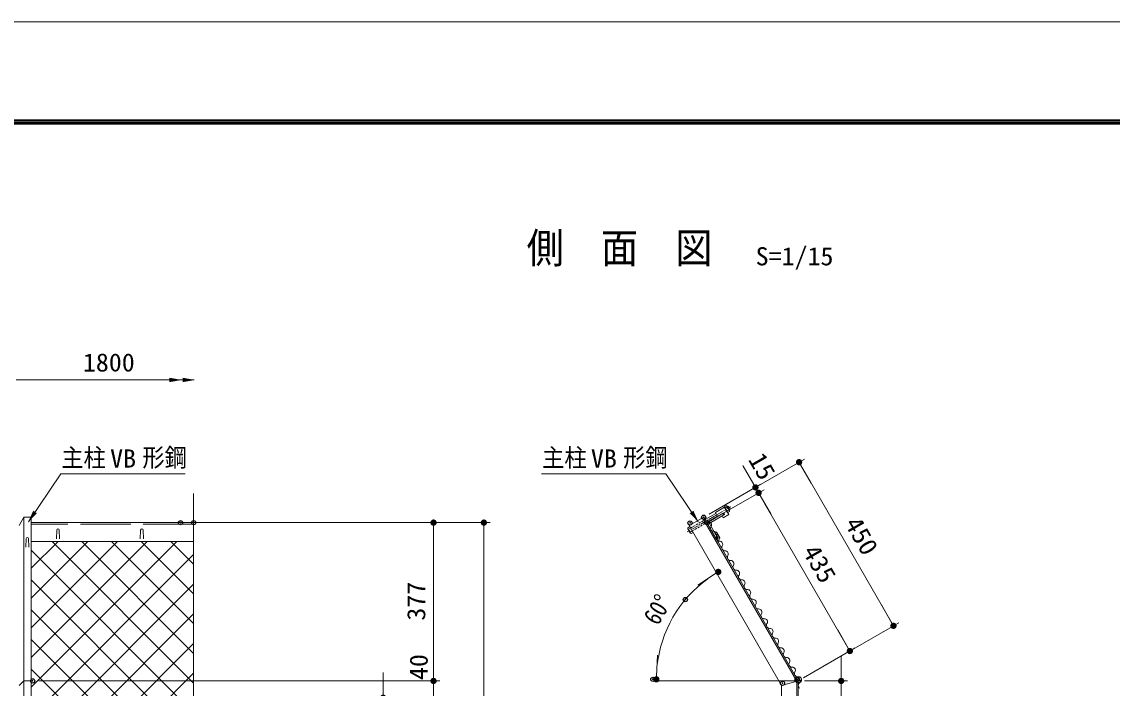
# Model space of a CAD drawing. Units: millimetres at full size. Extents: x -4455 to 4455, y -3150 to 3150.
# Drawn here: x -1412 to 1187, y 1563 to 3150 of the extents above; entities that cross this region are included whole.
import ezdxf
from ezdxf.enums import TextEntityAlignment as Align

# ---------------------------------------------------------------- set-up
doc = ezdxf.new("R2010")
doc.units = ezdxf.units.MM
doc.header["$LTSCALE"] = 20
doc.header["$PDMODE"] = 32
doc.header["$PDSIZE"] = 10
for name, pattern in [('DASHED', [7.5, 6, -1.5]), ('USER2', [0.375, 0.25, -0.125]), ('USER3', [1.125, 0.75, -0.125, 0.125, -0.125])]:
    doc.linetypes.add(name, pattern=pattern)
for name, color, linetype, lineweight in [('0-1_0', 3, 'Continuous', 18), ('0-2_1部材', 3, 'Continuous', 18), ('0-3_8部品', 3, 'Continuous', 18), ('0-4_5寸法', 1, 'Continuous', 18), ('0-5_SUNPOU', 1, 'Continuous', 18), ('0-8_2網', 4, 'Continuous', 18), ('0-9_AMI', 3, 'Continuous', 18), ('0-B_6文字', 3, 'Continuous', 18), ('1-0_D-TTL', 7, 'Continuous', 18)]:
    doc.layers.add(name, color=color, linetype=linetype, lineweight=lineweight)
doc.layers.add('0-6_DEFPOINTS', color=7, linetype='Continuous')
doc.styles.add('ＭＳ ゴシック', font='')
doc.styles.get('ＭＳ ゴシック').set_extended_font_data('MS Gothic')

# ---------------------------------------------------------------- blocks, each defined once
blk = doc.blocks.new('M1')
at = {"layer": '0-5_SUNPOU'}
blk.add_line((-5, 0), (-38.58, 0), dxfattribs=at)
for points in [[(0, 0), (-5, 0), (-4.96, 0.63)], [(0, 0), (-4.96, -0.63), (-5, 0)], [(0, 0), (-4.96, 0.63), (-4.84, 1.24)], [(0, 0), (-4.84, -1.24), (-4.96, -0.63)], [(0, 0), (-4.84, 1.24), (-4.65, 1.84)], [(0, 0), (-4.65, -1.84), (-4.84, -1.24)], [(0, 0), (-4.65, 1.84), (-4.38, 2.41)], [(0, 0), (-4.38, -2.41), (-4.65, -1.84)], [(0, 0), (-4.38, 2.41), (-4.05, 2.94)], [(0, 0), (-4.05, -2.94), (-4.38, -2.41)], [(0, 0), (-4.05, 2.94), (-3.64, 3.42)], [(0, 0), (-3.64, -3.42), (-4.05, -2.94)], [(0, 0), (-3.64, 3.42), (-3.19, 3.85)], [(0, 0), (-3.19, -3.85), (-3.64, -3.42)], [(0, 0), (-3.19, 3.85), (-2.68, 4.22)], [(0, 0), (-2.68, -4.22), (-3.19, -3.85)], [(0, 0), (-2.68, 4.22), (-2.13, 4.52)], [(0, 0), (-2.13, -4.52), (-2.68, -4.22)], [(0, 0), (-2.13, 4.52), (-1.55, 4.76)], [(0, 0), (-1.55, -4.76), (-2.13, -4.52)], [(0, 0), (-1.55, 4.76), (-0.94, 4.91)], [(0, 0), (-0.94, -4.91), (-1.55, -4.76)], [(0, 0), (-0.94, 4.91), (-0.31, 4.99)], [(0, 0), (-0.31, -4.99), (-0.94, -4.91)], [(0, 0), (-0.31, 4.99), (0.31, 4.99)], [(0, 0), (0.31, -4.99), (-0.31, -4.99)], [(0, 0), (0.31, 4.99), (0.94, 4.91)], [(0, 0), (0.94, 4.91), (1.55, 4.76)], [(0, 0), (1.55, 4.76), (2.13, 4.52)], [(0, 0), (2.13, 4.52), (2.68, 4.22)], [(0, 0), (2.68, 4.22), (3.19, 3.85)], [(0, 0), (3.19, 3.85), (3.64, 3.42)], [(0, 0), (3.64, 3.42), (4.05, 2.94)], [(0, 0), (4.05, 2.94), (4.38, 2.41)], [(0, 0), (4.38, 2.41), (4.65, 1.84)], [(0, 0), (4.65, 1.84), (4.84, 1.24)], [(0, 0), (4.84, 1.24), (4.96, 0.63)], [(0, 0), (4.96, 0.63), (5, 0)], [(0, 0), (0.94, -4.91), (0.31, -4.99)], [(0, 0), (1.55, -4.76), (0.94, -4.91)], [(0, 0), (2.13, -4.52), (1.55, -4.76)], [(0, 0), (2.68, -4.22), (2.13, -4.52)], [(0, 0), (3.19, -3.85), (2.68, -4.22)], [(0, 0), (3.64, -3.42), (3.19, -3.85)], [(0, 0), (4.05, -2.94), (3.64, -3.42)], [(0, 0), (4.38, -2.41), (4.05, -2.94)], [(0, 0), (4.65, -1.84), (4.38, -2.41)], [(0, 0), (4.84, -1.24), (4.65, -1.84)], [(0, 0), (4.96, -0.63), (4.84, -1.24)], [(0, 0), (5, 0), (4.96, -0.63)]]:
    blk.add_solid(points, dxfattribs=at)
blk = doc.blocks.new('NAMIX5')
at = {"layer": '0-9_AMI'}
for centre, start, end in [((35.6, -200), 118.07249, 241.92751), ((-35.6, -66.7), 298.07249, 61.92751), ((35.6, -466.7), 118.07249, 241.92751), ((-35.6, -333.3), 298.07249, 61.92751), ((35.6, -733.3), 118.07249, 241.92751), ((-35.6, -600), 298.07249, 61.92751), ((35.6, -1000), 118.07249, 241.92751), ((-35.6, -866.7), 298.07249, 61.92751), ((35.6, -1266.7), 118.07249, 241.92751), ((-35.6, -1133.3), 298.07249, 61.92751)]:
    blk.add_arc(centre, 75.6, start, end, dxfattribs=at)
blk = doc.blocks.new('NAMIX13')
at = {"layer": '0-9_AMI'}
for centre, start, end in [((-71.1, -133.3), 298.07249, 61.92751), ((71.1, -400), 118.07249, 241.92751), ((71.1, -933.3), 118.07249, 241.92751), ((-71.1, -666.7), 298.07249, 61.92751), ((71.1, -1466.7), 118.07249, 241.92751), ((-71.1, -1200), 298.07249, 61.92751), ((71.1, -2000), 118.07249, 241.92751), ((-71.1, -1733.3), 298.07249, 61.92751), ((71.1, -2533.3), 118.07249, 241.92751), ((-71.1, -2266.7), 298.07249, 61.92751), ((71.1, -3066.7), 118.07249, 241.92751), ((-71.1, -2800), 298.07249, 61.92751), ((71.1, -3600), 118.07249, 241.92751), ((-71.1, -3333.3), 298.07249, 61.92751), ((71.1, -4133.3), 118.07249, 241.92751), ((-71.1, -3866.7), 298.07249, 61.92751), ((71.1, -4666.7), 118.07249, 241.92751), ((-71.1, -4400), 298.07249, 61.92751), ((71.1, -5200), 118.07249, 241.92751), ((-71.1, -4933.3), 298.07249, 61.92751), ((71.1, -5733.3), 118.07249, 241.92751), ((-71.1, -5466.7), 298.07249, 61.92751)]:
    blk.add_arc(centre, 151.1, start, end, dxfattribs=at)

msp = doc.modelspace()

# ---------------------------------------------------------------- linework, layer by layer
at = {"layer": '0-1_0'}
for p, q in [((-1402.24, 1899.04), (-1401.49, 1919.54)), ((-1394.74, 1899.04), (-1395.49, 1919.54))]:
    msp.add_line(p, q, dxfattribs=at)
msp.add_arc((-1398.49, 1919.54), 3, 0, 180, dxfattribs=at)
at = {"layer": '0-2_1部材', "color": 4}
msp.add_line((-1002.18, 661.82), (-1002.18, 2026.65), dxfattribs=at)
at = {"layer": '0-2_1部材', "color": 7}
for p, q in [((230.09, 1958.17), (259.1, 1974.92)), ((-1417.99, 1950.38), (-1406.49, 1970.38)), ((-1388.99, 1970.38), (-1406.49, 1970.38)), ((-1388.99, 1970.38), (-1388.99, -579.33)), ((-1002.18, 1957.67), (-1388.99, 1957.67)), ((178.59, 1950.38), (213.23, 1970.38)), ((398.23, 1569.95), (178.59, 1950.38)), ((434.73, 1579.73), (210.2, 1968.63)), ((438.23, 1580.67), (213.23, 1970.38)), ((243.23, 1918.42), (223.23, 1953.06)), ((245.2, 1923.01), (228.45, 1952.03)), ((243.57, 1934.6), (240.54, 1932.85)), ((240.54, 1932.85), (247.37, 1921.01)), ((243.57, 1934.6), (251.26, 1921.27)), ((-1002.18, 1912.67), (-1388.99, 1912.67)), ((243.23, 1918.42), (244.1, 1918.92)), ((245.03, 1915.3), (247.37, 1921.01)), ((247.24, 1911.47), (251.26, 1921.27)), ((-1417.99, 1569.95), (-1406.49, 1580.67)), ((-1406.49, 1580.67), (-1388.99, 1580.67)), ((398.23, 1569.95), (438.23, 1580.67)), ((398.23, 1569.95), (398.23, -579.33)), ((434.73, 1579.73), (434.73, -579.33)), ((438.23, 1580.67), (438.23, -579.33))]:
    msp.add_line(p, q, dxfattribs=at)
at = {"layer": '0-2_1部材'}
for p, q in [((-1406.49, 1970.38), (-1406.49, -579.33)), ((-1329.24, 1919.17), (-1328.49, 1939.67)), ((-1321.74, 1919.17), (-1322.49, 1939.67)), ((-1129.24, 1919.17), (-1128.49, 1939.67)), ((-1121.74, 1919.17), (-1122.49, 1939.67))]:
    msp.add_line(p, q, dxfattribs=at)
at = {"layer": '0-2_1部材', "color": 1, "linetype": 'DASHED'}
msp.add_line((-1002.18, 1953.67), (-1388.99, 1953.67), dxfattribs=at)
at = {"layer": '0-2_1部材', "color": 7}
msp.add_lwpolyline([(225.06, 1959.89), (259.7, 1979.89), (260.2, 1979.02)], dxfattribs=at)
for centre, radius, start, end in [((257.6, 1977.52), 3, 300, 30), ((227.56, 1955.56), 5, 120, 210), ((232.34, 1954.28), 4.5, 120, 210), ((242.6, 1921.51), 3, 300, 30)]:
    msp.add_arc(centre, radius, start, end, dxfattribs=at)
at = {"layer": '0-2_1部材'}
for centre in [(-1325.49, 1939.67), (-1125.49, 1939.67)]:
    msp.add_arc(centre, 3, 0, 180, dxfattribs=at)
at = {"layer": '0-3_8部品', "color": 1, "linetype": 'USER3'}
msp.add_line((277.59, 1995.35), (173.73, 1935.39), dxfattribs=at)
at = {"layer": '0-3_8部品'}
for p, q in [((216.51, 1964.71), (242.32, 1979.61)), ((241.16, 1981.62), (262.81, 1994.12)), ((241.16, 1981.62), (246.41, 1972.53)), ((246.41, 1972.53), (259.19, 1979.9)), ((257.32, 1973.63), (261.44, 1976)), ((259.82, 1969.3), (272.81, 1976.8)), ((269.89, 1981.86), (262.05, 1995.44)), ((262.81, 1994.12), (272.81, 1976.8)), ((268.92, 1994.97), (263.97, 1992.11)), ((272.92, 1988.04), (267.97, 1985.18)), ((274.48, 1986.72), (268.56, 1996.97)), ((274.48, 1984.5), (269.89, 1981.86)), ((274.48, 1986.72), (274.48, 1984.5)), ((220.51, 1957.78), (246.32, 1972.68)), ((257.32, 1973.63), (259.82, 1969.3)), ((175.36, 1945.38), (179.95, 1948.03)), ((176.92, 1941.85), (181.87, 1944.71)), ((180.92, 1934.92), (185.87, 1937.78)), ((181.28, 1932.91), (183.2, 1931.81))]:
    msp.add_line(p, q, dxfattribs=at)
at = {"layer": '0-3_8部品', "linetype": 'USER2'}
for p, q in [((181.87, 1944.71), (216.51, 1964.71)), ((185.87, 1937.78), (220.51, 1957.78))]:
    msp.add_line(p, q, dxfattribs=at)
at = {"layer": '0-3_8部品'}
for points in [[(268.56, 1996.97), (266.64, 1998.08), (262.05, 1995.44)], [(181.28, 1932.91), (175.36, 1943.17), (175.36, 1945.38)], [(183.2, 1931.81), (187.79, 1934.45), (179.95, 1948.03)]]:
    msp.add_lwpolyline(points, dxfattribs=at)
for centre, radius, start, end in [((260.31, 1977.95), 2.25, 300, 120), ((268.78, 1990.27), 6.71, 328.05542, 91.94458), ((265.93, 1995.46), 3.03, 350.6618, 30), ((261.12, 1985.85), 12, 10.52878, 49.47122), ((271.85, 1985.2), 3.03, 30, 69.3382), ((177.99, 1944.68), 3.03, 210, 249.3382), ((188.71, 1944.04), 12, 190.52878, 229.47122), ((183.91, 1934.43), 3.03, 170.6618, 210)]:
    msp.add_arc(centre, radius, start, end, dxfattribs=at)
at = {"layer": '0-4_5寸法'}
for p, q in [((-1425.49, 2297.39), (-1032.2, 2297.39)), ((-1061.15, 2297.39), (-1000.66, 2297.39)), ((226.22, 1977.88), (453.43, 2109.05)), ((321.51, 2067.53), (306.51, 2093.52)), ((440.44, 2101.55), (665.44, 1711.84)), ((226.22, 1977.88), (349.5, 2049.05)), ((233.72, 1964.89), (357, 2036.06)), ((233.72, 1964.89), (357, 2036.06)), ((336.51, 2041.55), (344.01, 2028.56)), ((344.01, 2028.56), (561.51, 1651.84)), ((359.01, 2002.58), (374.01, 1976.6)), ((-1018.51, 1957.67), (-295.61, 1957.67)), ((-987.18, 1957.67), (-415.61, 1957.67)), ((-430.61, 1580.67), (-430.61, 1957.67)), ((-310.61, 1957.67), (-310.61, -279.33)), ((451.22, 1588.17), (678.43, 1719.34)), ((-430.61, 1610.67), (-430.61, 1640.67)), ((451.22, 1588.17), (574.5, 1659.34)), ((540.81, 1610.67), (540.81, 1640.67)), ((-550.61, 1570.67), (-550.61, 1600.67)), ((-1370.84, 1580.67), (-415.61, 1580.67)), ((-1370.84, 1580.67), (-415.61, 1580.67)), ((-430.61, 1540.67), (-430.61, 1580.67)), ((438.23, 1580.67), (94.32, 1580.67)), ((453.23, 1580.67), (555.81, 1580.67)), ((540.81, 1580.67), (540.81, 1520.67))]:
    msp.add_line(p, q, dxfattribs=at)
msp.add_arc((395.59, 1584.52), 295.28, 125.82375, 174.17632, dxfattribs=at)
for points in [[(-1030.2, 2297.39), (-1060.2, 2292.18), (-1060.2, 2302.6)], [(-998.66, 2297.39), (-1028.66, 2292.18), (-1028.66, 2302.6)]]:
    msp.add_solid(points, dxfattribs=at)
at = {"layer": '0-6_DEFPOINTS'}
for p in [(344.01, 2028.56), (213.23, 1970.38), (213.23, 1970.38), (-1033.51, 1957.67), (-1002.18, 1957.67), (-430.61, 1957.67), (180.69, 1956.73), (220.73, 1957.39), (220.73, 1957.39), (169.39, 1774.32), (665.44, 1711.84), (561.51, 1651.84), (-1385.84, 1580.67), (-430.61, 1580.67), (92.1, 1584.52), (436.01, 1584.52), (438.23, 1580.67), (438.23, 1580.67), (401.01, 1575.14)]:
    msp.add_point(p, dxfattribs=at)
at = {"layer": '0-8_2網'}
for p, q in [((-1388.99, 1848.77), (-1325.1, 1912.67)), ((-1388.99, 1778.06), (-1254.39, 1912.67)), ((-1388.99, 1707.35), (-1183.68, 1912.67)), ((-1388.99, 1636.64), (-1112.97, 1912.67)), ((-1388.99, 1565.93), (-1042.26, 1912.67)), ((-1002.18, 1575.61), (-1339.24, 1912.67)), ((-1002.18, 1646.32), (-1268.53, 1912.67)), ((-1002.18, 1717.03), (-1197.81, 1912.67)), ((-1002.18, 1787.74), (-1127.1, 1912.67)), ((-1002.18, 1858.45), (-1056.39, 1912.67)), ((-1002.18, 1504.9), (-1388.99, 1891.71)), ((-1388.99, 1495.22), (-1002.18, 1882.04)), ((-1002.18, 1434.19), (-1388.99, 1821)), ((-1388.99, 1424.51), (-1002.18, 1811.32)), ((-1002.18, 1363.48), (-1388.99, 1750.29)), ((-1388.99, 1353.8), (-1002.18, 1740.61)), ((-1002.18, 1292.77), (-1388.99, 1679.58)), ((-1388.99, 1283.09), (-1002.18, 1669.9)), ((-1002.18, 1222.06), (-1388.99, 1608.87)), ((-1388.99, 1212.38), (-1002.18, 1599.19))]:
    msp.add_line(p, q, dxfattribs=at)
at = {"layer": '0-9_AMI'}
for centre, radius, start, end in [((438.91, 1574.31), 16.12, 77.37867, 97.71613), ((438.88, 1583.37), 7.56, 298.07249, 61.92751), ((445.99, 1570.04), 7.56, 118.07249, 241.92751)]:
    msp.add_arc(centre, radius, start, end, dxfattribs=at)
at = {"layer": '0-B_6文字', "color": 7}
for points in [[(-1022.48, 2073.6), (-1319.06, 2073.6), (-1395.84, 1959.79)], [(-173.43, 2073.6), (123.15, 2073.6), (199.93, 1959.79)]]:
    msp.add_lwpolyline(points, dxfattribs=at)
for points in [[(-1396.96, 1958.13), (-1384.5, 1985.91), (-1375.86, 1980.08)], [(201.05, 1958.13), (179.95, 1980.08), (188.59, 1985.91)]]:
    msp.add_solid(points, dxfattribs=at)
at = {"layer": '1-0_D-TTL', "color": 2}
msp.add_lwpolyline([(-4454.84, 3150.21), (4454.86, 3150.21), (4454.86, -3150.21), (-4454.84, -3150.21)], close=True, dxfattribs=at)
at = {"layer": '1-0_D-TTL'}
for points in [[(-4168.45, 2916.87), (4168.48, 2916.87), (4168.48, -2916.87), (-4168.45, -2916.87)], [(-4165.8, 2914.21), (4165.83, 2914.21), (4165.83, -2914.21), (-4165.8, -2914.21)], [(-4163.15, 2911.56), (4163.17, 2911.56), (4163.17, -2911.56), (-4163.15, -2911.56)], [(-4160.5, 2908.91), (4160.52, 2908.91), (4160.52, -2908.91), (-4160.5, -2908.91)], [(-4157.85, 2906.26), (4157.87, 2906.26), (4157.87, -2906.26), (-4157.85, -2906.26)]]:
    msp.add_lwpolyline(points, close=True, dxfattribs=at)

# ---------------------------------------------------------------- block references
at = {"layer": '0-4_5寸法', "xscale": 1.5, "yscale": 1.5}
for p, rotation in [((440.44, 2101.55), 120.0001), ((336.51, 2041.55), 300.0001), ((344.01, 2028.56), 120.0001), ((344.01, 2028.56), 120.0001), ((-430.61, 1957.67), 90), ((-310.61, 1957.67), 90), ((247.95, 1840.24), 32.91191), ((665.44, 1711.84), 300.0001), ((561.51, 1651.84), 300.0001), ((-430.61, 1580.67), 270), ((-430.61, 1580.67), 270), ((100.31, 1584.52), 267.08816), ((540.81, 1580.67), 270), ((-550.61, 1540.67), 270)]:
    msp.add_blockref('M1', p, dxfattribs=dict(at, rotation=rotation))
at = {"layer": '0-8_2網', "rotation": 30}
for name, p, xscale, yscale in [('NAMIX5', (223.99, 1959.78), 0.1, 0.1), ('NAMIX13', (290.66, 1844.31), 0.05, 0.05)]:
    msp.add_blockref(name, p, dxfattribs=dict(at, xscale=xscale, yscale=yscale))

# ---------------------------------------------------------------- texts
at = {"layer": '0-4_5寸法', "color": 3, "style": 'ＭＳ ゴシック', "width": 1.05}
msp.add_text('1800', height=43.26, dxfattribs=at).set_placement((-1266.09, 2304.48), align=Align.BOTTOM_LEFT)
at = {"layer": '0-4_5寸法', "color": 3, "style": 'ＭＳ ゴシック'}
for s, height, rotation, width, p in [('15', 43.26, 300, 1.05, (306.93, 2101.43)), ('450', 43.26, 300, 1.05, (536.22, 1949.01)), ('435', 43.26, 300, 1.05, (436.04, 1882.51)), ('377', 43.26, 90, 1.05, (-437.28, 1724.17)), ('60°', 43.3, 60, 0.85, (115.72, 1703.67)), ('40', 43.26, 90, 1.05, (-431.34, 1582.71))]:
    msp.add_text(s, height=height, rotation=rotation, dxfattribs=dict(at, width=width)).set_placement(p, align=Align.BOTTOM_LEFT)
at = {"layer": '0-B_6文字', "color": 7, "style": 'ＭＳ ゴシック', "width": 0.9}
msp.add_text('側\u3000面\u3000図', height=72.14, dxfattribs=at).set_placement((-208.65, 2553.81), align=Align.BOTTOM_LEFT)
at = {"layer": '0-B_6文字', "style": 'ＭＳ ゴシック'}
for s, width, p in [('S=1/15', 1.05, (336.94, 2557.26)), ('主柱', 0.9, (-1317.59, 2077.54)), ('VB', 1.05, (-1201.19, 2075.73)), ('形鋼', 0.9, (-1124.51, 2077.97)), ('主柱', 0.9, (-171.96, 2077.54)), ('VB', 1.05, (-55.56, 2075.73)), ('形鋼', 0.9, (21.12, 2077.97))]:
    msp.add_text(s, height=43.26, dxfattribs=dict(at, width=width)).set_placement(p, align=Align.BOTTOM_LEFT)

doc.saveas('drawing.dxf')
